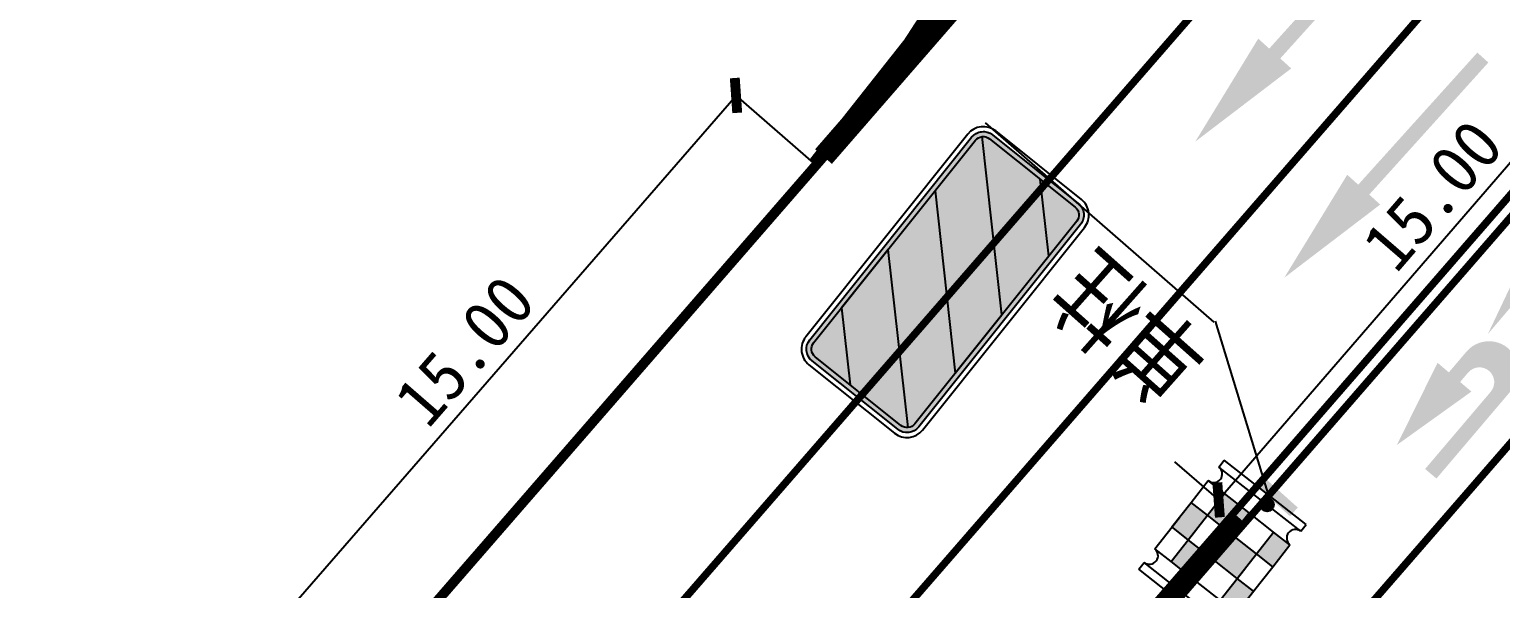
# Model space of a CAD drawing. Extents: x 529560 to 530007, y 3020699 to 3021211.
# Drawn here: x 529702.87 to 529732.65, y 3020893.09 to 3020904.41 of the extents above; entities that cross this region are included whole.
import ezdxf

# ---------------------------------------------------------------- set-up
doc = ezdxf.new("R2010")
doc.units = 0
doc.header["$LTSCALE"] = 0.5
doc.header["$PDMODE"] = 32
doc.linetypes.add('JTSS01', pattern=[6, 2, -4])
doc.linetypes.add('JTSS02', pattern=[2, 1, -1])
doc.layers.get('0').update_dxf_attribs({"linetype": 'CONTINUOUS'})
doc.layers.get('Defpoints').update_dxf_attribs({"linetype": 'CONTINUOUS'})
for name, color, linetype in [('@-交通标志', 7, 'CONTINUOUS'), ('@-设计标注', 7, 'CONTINUOUS'), ('@-道路边线', 7, 'CONTINUOUS'), ('@-隔离栏', 7, 'CONTINUOUS'), ('交通标志', 7, 'CONTINUOUS')]:
    doc.layers.add(name, color=color, linetype=linetype)
doc.layers.add('@-道路标线', color=7, linetype='CONTINUOUS', lineweight=0)
doc.styles.add('--黑体', font='simhei.ttf')
doc.styles.add('黑体', font='simhei.ttf')
doc.linetypes.add('FENCELINE1', pattern='A,6.349999999999998,-2.54,[133,ltypeshp.shx,S=2.54,R=0,X=-2.54,Y=0],-2.54,25.4', length=36.83)
doc.dimstyles.new('标志标注', dxfattribs={"dimtxt": 1, "dimasz": 0.5, "dimexe": 0, "dimexo": 0, "dimgap": 0.25, "dimtad": 1, "dimzin": 0, "dimdsep": 46, "dimtxsty": '--黑体', "dimblk": 'ARCHTICK', "dimcen": 0.09, "dimadec": 0, "dimazin": 0, "dimtfac": 1, "dimtix": 1, "dimtmove": 2, "dimatfit": 0, "dimfxl": 1, "dimtolj": 1, "dimtzin": 0, "dimarcsym": 0})

# ---------------------------------------------------------------- blocks, each defined once
blk = doc.blocks.new('_ArchTick')
at = {"color": 0, "linetype": 'ByBlock', "const_width": 0.4}
blk.add_lwpolyline([(-0.5, -0.5), (0.5, 0.5)], dxfattribs=at)
blk = doc.blocks.new('*D55')
at = {"layer": '@-设计标注', "color": 0, "linetype": 'Continuous', "lineweight": -2, "transparency": 16777216}
for p, q in [((529735.8536372276, 3020907.007020098), (529736.7444679304, 3020906.237437362)), ((529726.9384502666, 3020894.886478979), (529736.7444679304, 3020906.237437362)), ((529726.0476195638, 3020895.656061715), (529726.9384502666, 3020894.886478979))]:
    blk.add_line(p, q, dxfattribs=at)
at = {"layer": 'Defpoints', "color": 0, "linetype": 'Continuous', "transparency": 16777216}
for p in [(529735.8536372276, 3020907.007020098, 1475.285), (529736.7444679304, 3020906.237437362), (529726.0476195638, 3020895.656061715, 1475.285)]:
    blk.add_point(p, dxfattribs=at)
at = {"layer": '@-设计标注', "color": 0, "linetype": 'Continuous', "lineweight": -2, "transparency": 16777216, "xscale": 0.5, "yscale": 0.5, "zscale": 0.5}
for p, rotation in [((529736.7444679304, 3020906.237437362), 49.17648285618539), ((529726.9384502666, 3020894.886478979), 229.1764828561854)]:
    blk.add_blockref('_ArchTick', p, dxfattribs=dict(at, rotation=rotation))
at = {"layer": '@-设计标注', "color": 0, "linetype": 'Continuous', "transparency": 16777216, "insert": (529731.269662729, 3020901.055929262), "char_height": 1, "attachment_point": 5, "rotation": 49.17648285618538, "style": '--黑体'}
blk.add_mtext('\\A1;15.00', dxfattribs=at)
blk = doc.blocks.new('*D68')
at = {"layer": '@-设计标注', "color": 0, "linetype": 'Continuous', "lineweight": -2, "transparency": 16777216}
for p, q in [((529744.2044799703, 3020894.97269864), (529748.1472393628, 3020891.544797108)), ((529748.1472393628, 3020891.544797108), (529728.4637904423, 3020868.904968516)), ((529735.7445486013, 3020881.01746014), (529731.9995328519, 3020876.709957173)), ((529738.3055149026, 3020880.224882812), (529735.7445486013, 3020881.01746014)), ((529724.5210310495, 3020872.332870048), (529728.4637904423, 3020868.904968516))]:
    blk.add_line(p, q, dxfattribs=at)
at = {"layer": 'Defpoints', "color": 0, "linetype": 'Continuous', "transparency": 16777216}
for p in [(529744.2044799703, 3020894.97269864), (529724.5210310495, 3020872.332870048), (529728.4637904423, 3020868.904968516)]:
    blk.add_point(p, dxfattribs=at)
at = {"layer": '@-设计标注', "color": 0, "linetype": 'Continuous', "lineweight": -2, "transparency": 16777216, "xscale": 0.5, "yscale": 0.5, "zscale": 0.5}
for p, rotation in [((529748.1472393628, 3020891.544797108), 48.99575340867348), ((529728.4637904423, 3020868.904968516), 228.9957534086735)]:
    blk.add_blockref('_ArchTick', p, dxfattribs=dict(at, rotation=rotation))
at = {"layer": '@-设计标注', "color": 0, "linetype": 'Continuous', "transparency": 16777216, "insert": (529733.1110202709, 3020879.52535268), "char_height": 1.5, "attachment_point": 5, "rotation": 48.99575340867347, "style": '--黑体'}
blk.add_mtext('\\A1;30.00', dxfattribs=at)
blk = doc.blocks.new('*D131')
at = {"layer": '@-设计标注', "color": 0, "linetype": 'Continuous', "lineweight": -2, "transparency": 16777216}
for p, q in [((529707.3278409229, 3020891.752649347), (529717.1695653857, 3020903.07256364)), ((529718.7910677951, 3020901.662802089), (529717.1695653857, 3020903.07256364)), ((529708.9493433326, 3020890.342887796), (529707.3278409229, 3020891.752649347))]:
    blk.add_line(p, q, dxfattribs=at)
at = {"layer": 'Defpoints', "color": 0, "linetype": 'Continuous', "transparency": 16777216}
for p in [(529717.1695653857, 3020903.07256364), (529718.7910677951, 3020901.662802089), (529708.9493433326, 3020890.342887796)]:
    blk.add_point(p, dxfattribs=at)
at = {"layer": '@-设计标注', "color": 0, "linetype": 'Continuous', "lineweight": -2, "transparency": 16777216, "xscale": 0.5, "yscale": 0.5, "zscale": 0.5}
for p, rotation in [((529717.1695653857, 3020903.07256364), 48.99575339304141), ((529707.3278409229, 3020891.752649347), 228.9957533930414)]:
    blk.add_blockref('_ArchTick', p, dxfattribs=dict(at, rotation=rotation))
at = {"layer": '@-设计标注', "color": 0, "linetype": 'Continuous', "transparency": 16777216, "insert": (529711.678467771, 3020897.908378756), "char_height": 1, "attachment_point": 5, "rotation": 48.99575339304141, "style": '--黑体'}
blk.add_mtext('\\A1;15.00', dxfattribs=at)
blk = doc.blocks.new('A$C348E0356')
at = {"layer": '交通标志', "lineweight": 15}
h = blk.add_hatch(color=1, dxfattribs=at)
h.paths.add_polyline_path([(3.003229652764275, 1.581825583154568), (2.699315253586973, 2.053429645515278), (2.345612207427619, 1.825493846656171), (2.649526606546714, 1.35388978429546)])
h.paths.add_polyline_path([(1.699794109328649, 2.827652479812969), (2.00370850827312, 2.356048417277634), (2.357411554490681, 2.58398421613674), (2.053497155546209, 3.055588278657522)])
h.paths.add_polyline_path([(2.00370850827312, 2.356048417277634), (1.473153939063194, 2.014144718996249), (1.815057638159487, 1.483590148374786), (2.345612207427619, 1.825493846656171), (2.212649657740256, 2.031820624353712)])
h.paths.add_polyline_path([(2.11897203727858, 1.011986086014075), (1.815057638159487, 1.483590148374786), (1.284503068891353, 1.141686450093402), (1.588417468068655, 0.6700823877326914)])
h.paths.add_polyline_path([(1.169239540060515, 2.485748781531583), (0.6386849708505907, 2.143845083250199), (0.9425993697950616, 1.672241020714864), (1.473153939063194, 2.014144718996249)])
h.paths.add_polyline_path([(0.9425993697950616, 1.672241020714864), (0.5888963236357087, 1.444305221855755), (0.9308000227320008, 0.9137506512342952), (1.284503068891353, 1.141686450093402), (1.151540519262198, 1.348013227790942)])
at = {"layer": '交通标志', "lineweight": 25}
for p, q in [((1.768577406415715, 3.497717086982446), (6.21755607426e-05, 2.358038092701462)), ((1.863550656125879, 3.350340817545656), (0.0950354252709076, 2.210661823264671)), ((1.863550656125879, 3.350340817545656), (1.768577406415715, 3.497717086982446)), ((2.053497155546209, 3.055588278657522), (1.699794109328649, 2.827652479812969)), ((2.357411554490681, 2.58398421613674), (2.053497155546209, 3.055588278657522)), ((1.699794109328649, 2.827652479812969), (1.169239540060515, 2.485748781531583)), ((2.00370850827312, 2.356048417277634), (1.699794109328649, 2.827652479812969)), ((1.169239540060515, 2.485748781531583), (0.6386849708505907, 2.143845083250199)), ((1.473153939063194, 2.014144718996249), (1.169239540060515, 2.485748781531583)), ((2.357411554490681, 2.58398421613674), (2.00370850827312, 2.356048417277634)), ((2.699315253586973, 2.053429645515278), (2.357411554490681, 2.58398421613674)), ((0.0950354252709076, 2.210661823264671), (6.21755607426e-05, 2.358038092701462)), ((0.6386849708505907, 2.143845083250199), (0.2849819246330298, 1.91590928439109)), ((0.9425993697950616, 1.672241020714864), (0.6386849708505907, 2.143845083250199)), ((2.00370850827312, 2.356048417277634), (1.473153939063194, 2.014144718996249)), ((2.345612207427619, 1.825493846656171), (2.00370850827312, 2.356048417277634)), ((3.003229652764275, 1.581825583154568), (2.566352703957818, 2.259756423212819)), ((0.5888963236357087, 1.444305221855755), (0.2849819246330298, 1.91590928439109)), ((1.473153939063194, 2.014144718996249), (0.9425993697950616, 1.672241020714864)), ((1.815057638159487, 1.483590148374786), (1.473153939063194, 2.014144718996249)), ((2.345612207427619, 1.825493846656171), (1.815057638159487, 1.483590148374786)), ((2.649526606546714, 1.35388978429546), (2.212649657740256, 2.031820624353712)), ((2.699315253586973, 2.053429645515278), (2.345612207427619, 1.825493846656171)), ((0.9425993697950616, 1.672241020714864), (0.5888963236357087, 1.444305221855755)), ((1.284503068891353, 1.141686450093402), (0.9425993697950616, 1.672241020714864)), ((2.11897203727858, 1.011986086014075), (1.68209508853033, 1.689916926072328)), ((3.003229652764275, 1.581825583154568), (2.649526606546714, 1.35388978429546)), ((0.9308000227320008, 0.9137506512342952), (0.5888963236357087, 1.444305221855755)), ((1.588417468068655, 0.6700823877326914), (1.151540519262198, 1.348013227790942)), ((1.815057638159487, 1.483590148374786), (1.284503068891353, 1.141686450093402)), ((3.193176151951773, 1.287073044106364), (1.424660921038593, 0.1473940498253796)), ((2.649526606546714, 1.35388978429546), (2.11897203727858, 1.011986086014075)), ((3.288149401603732, 1.139696774669572), (3.193176151951773, 1.287073044106364)), ((1.234714421851094, 0.442146588873584), (0.7978374730446376, 1.120077428931835)), ((1.284503068891353, 1.141686450093402), (0.9308000227320008, 0.9137506512342952)), ((3.288149401603732, 1.139696774669572), (1.519634170748758, 1.7780388589e-05)), ((2.11897203727858, 1.011986086014075), (1.588417468068655, 0.6700823877326914)), ((1.588417468068655, 0.6700823877326914), (1.234714421851094, 0.442146588873584)), ((1.519634170748758, 1.7780388589e-05), (1.424660921038593, 0.1473940498253796))]:
    blk.add_line(p, q, dxfattribs=at)
for centre, major_axis, ratio, start_param, end_param in [((1.958523905836044, 3.202964548094313), (0.0132628393479032, 0.1748249984116091), 0.9999999976595978, 0.648165981041317, 3.789758634631108), ((0.1900086749810725, 2.06328555382788), (-0.1748249984686601, 0.0132628393522313), 0.999999997006934, 2.218962305269292, 5.360554958859085), ((3.098202902416232, 1.434449313717776), (-0.1748249984686601, 0.0132628393522313), 0.999999997006934, -0.9226303483204992, 2.218962305269292), ((1.329687671561259, 0.2947703194367932), (0.0132628393608787, 0.1748249985826468), 0.9999999959073038, 3.789758633994535, 6.931351287584327)]:
    blk.add_ellipse(centre, major_axis=major_axis, ratio=ratio, start_param=start_param, end_param=end_param, dxfattribs=at)
blk = doc.blocks.new('A$C3C0A0687')
at = {"layer": '交通标志', "linetype": 'ByBlock', "lineweight": -3}
for points in [[(0.51630682812538, 0.9557776210713198), (0.2803620946360752, 0.9608847109484486), (0.259674049098976, 0.0051084273000015), (0.4956187825882809, 1.3374228729e-06)], [(0.2649107784296911, 0.5038333508418873, 1), (-2.718347456714953e-06, 0.5038333508418873, 1)]]:
    blk.add_hatch(color=14, dxfattribs=at).paths.add_polyline_path(points)
at = {"layer": '交通标志', "color": 14}
blk.add_circle((0.1324540300411172, 0.5038333508418873), 0.1324567483885739, dxfattribs=at)
blk = doc.blocks.new('A$C59555438')
at = {"layer": '交通标志'}
h = blk.add_hatch(color=1, dxfattribs=at)
edge = h.paths.add_edge_path(flags=16)
edge.add_arc((0.3505040291111072, -0.2000641846525468), 0.2015999999999083, 105.28331680243821, 195.2833168024382, ccw=False)
edge.add_line((0.2973638451967417, -0.0055939276630852), (5.360870505988714, 1.378040152772654))
edge.add_arc((5.414010689903078, 1.183569895783192), 0.2015999999999011, 15.283316802438208, 105.28331680244241, ccw=False)
edge.add_line((5.608480946892087, 1.236710079697104), (6.193512939698848, -0.9042558261298836))
edge.add_arc((5.999042682709839, -0.957396010043567), 0.2015999999998938, -74.71668319756589, 15.283316802438208, ccw=False)
edge.add_line((6.052182866622387, -1.151866267033027), (0.9886762058304157, -2.535500347468768))
edge.add_arc((0.9355360219160502, -2.34103009047908), 0.2015999999999011, 195.2833168024382, 285.2833168024382, ccw=False)
edge.add_line((0.7410657649270433, -2.394170274392763), (0.1560337721202814, -0.2532043685657754))
edge = h.paths.add_edge_path()
edge.add_arc((0.3503419572534767, -0.1999667472398414), 0.302399999999848, 105.28331680243821, 195.2833168024382, ccw=False)
edge.add_line((0.2706316813819285, 0.0917386382445784), (5.334390413281653, 1.475441598648558))
edge.add_arc((5.414100689153202, 1.18373621316391), 0.302399999999848, 15.283316802436786, 105.28331680243821, ccw=False)
edge.add_line((5.705806074638529, 1.263446489034095), (6.290910140045524, -0.8777831715638058))
edge.add_arc((5.999204754560196, -0.9574934474339896), 0.302399999999848, -74.71668319756168, 15.283316802438208, ccw=False)
edge.add_line((6.078915030429924, -1.249198832918409), (1.015156298530199, -2.632901793322389))
edge.add_arc((0.9354460226604712, -2.341196407837741), 0.3023999999998553, 195.2833168024382, 285.2833168024382, ccw=False)
edge.add_line((0.6437406371751422, -2.420906683708153), (0.05863657176814741, -0.2796770231102528))
for points in [[(2.254681827422053, -2.189556589226748), (3.715157706097762, -1.790472647057248), (5.513923373892131, 1.358669911795209, 0.19887857131623), (5.360870506072387, 1.378040152808353), (4.094864884389901, 1.032096394553322)], [(0.395556210096374, -1.12975365046673), (0.7410657650124698, -2.394170274357506, 0.1989461638767202), (0.8356233380946128, -2.516130106418776), (2.634389005716447, 0.6330124523843619), (1.17391312721698, 0.2339285102629444)], [(5.175633584771319, -1.391388704888338), (6.052182866708277, -1.151866266997448, 0.414213562373089), (6.193512939784235, -0.9042558260944772), (5.953990501893699, -0.02770654415874374)]]:
    blk.add_hatch(color=1, dxfattribs=at).paths.add_polyline_path(points)
at = {"layer": '交通标志', "true_color": 0xffffff}
for points in [[(5.953990501893699, -0.02770654415874363), (5.60848094697774, 1.236710079731532, 0.1989461638809752), (5.513923373892131, 1.358669911795211), (3.715157706097765, -1.790472647057248), (5.17563358477132, -1.391388704888338)], [(4.094864884389901, 1.032096394553322), (2.634389005716448, 0.6330124523843624), (0.8356233380946132, -2.516130106418776, 0.1988785713200205), (0.9886762059159082, -2.535500347433525), (2.254681827422053, -2.189556589226748)], [(1.17391312721698, 0.2339285102629443), (0.2973638452820637, -0.005593927627434048, 0.4142135623730747), (0.1560337722058186, -0.2532043685309235), (0.395556210096374, -1.12975365046673)]]:
    blk.add_hatch(color=7, dxfattribs=at).paths.add_polyline_path(points)
at = {"layer": '交通标志', "color": 1}
for points in [[(0.5464096677369527, -2.447644689311118, 0.414213562373091), (1.041630549543697, -2.730304835463357), (6.10565303610565, -1.346529802489839, 0.414213562373091), (6.388313182256754, -0.8513089206835502), (5.803137044251343, 1.290184494685945, 0.414213562373091), (5.307916162444597, 1.572844640838184), (0.2438936758826458, 0.1890696078644396, 0.414213562373091), (-0.038766470268456, -0.3061512739420777), (0.5464096677369527, -2.447644689311118)], [(0.0586365718536399, -0.2796770230750099, -0.4142135623730951), (0.270631681467421, 0.09173863827959401), (5.334390413368963, 1.475441598683801, -0.414213562373091), (5.705806074722204, 1.263446489069564), (6.290910140131018, -0.87778317152879, -0.414213562373091), (6.078915030515418, -1.249198832883166), (1.015156298615693, -2.632901793286919, -0.414213562373091), (0.6437406372606347, -2.420906683673138), (0.0586365718536399, -0.2796770230750099)], [(0.1560337722057739, -0.2532043685307599, -0.4142135623730847), (0.2973638452822342, -0.0055939276273875), (5.360870506072387, 1.378040152808353, -0.4142135623731015), (5.608480946977579, 1.236710079732119), (6.193512939784341, -0.904255826094868, -0.4142135623731015), (6.052182866707878, -1.151866266997557), (0.9886762059159082, -2.535500347433525, -0.4142135623731015), (0.7410657650125358, -2.394170274357747), (0.1560337722057739, -0.2532043685307599)]]:
    blk.add_lwpolyline(points, format="xyb", dxfattribs=at)
for points in [[(5.513923373891883, 1.358669911794777), (3.71515770609767, -1.790472647057413)], [(2.254681827422245, -2.189556589226413), (4.094864884389608, 1.032096394552809)], [(2.634389005716001, 0.6330124523835821), (0.8356233380945923, -2.516130106418812)], [(1.173913127217019, 0.2339285102630129), (0.3955562100964016, -1.129753650466682)], [(5.175633584771276, -1.391388704888413), (5.953990501893713, -0.0277065441587183)]]:
    blk.add_lwpolyline(points, dxfattribs=at)
at = {"layer": '交通标志', "color": 7}
for points in [[(4.094864884389608, 1.032096394552809), (2.634389005716001, 0.6330124523835821)], [(3.71515770609767, -1.790472647057413), (5.175633584771276, -1.391388704888413)]]:
    blk.add_lwpolyline(points, dxfattribs=at)
at = {"layer": '交通标志', "color": 1, "lineweight": 0}
for centre, radius, start, end in [((0.3503419573371502, -0.1999667472043711), 0.302399999999848, 105.2833168024516, 195.2833168019546), ((5.999204754645687, -0.9574934473989742), 0.3023999999998538, 285.2833168024517, 15.28331680195462), ((0.935446022745964, -2.341196407802725), 0.3023999999998538, 195.2833168019546, 285.2833168024517)]:
    blk.add_arc(centre, radius, start, end, dxfattribs=at)
blk = doc.blocks.new('A$C00990124')
at = {"layer": '@-交通标志'}
blk.add_line((4.03863356891088, 8.375682107638568), (7.842989163240419, 9.514135432895273), dxfattribs=at)
at = {"layer": '@-交通标志', "color": 0, "lineweight": -3}
blk.add_line((4.058251671376638, 8.35589451668784), (-1.7789425328e-06, 3.746898548211901), dxfattribs=at)
at = {"layer": '@-交通标志', "lineweight": 0, "ltscale": 0.5, "rotation": 18.7745132221656}
blk.add_blockref('A$C348E0356', (7.610208364087156, 6.313692850992083), dxfattribs=at)
at = {"layer": '@-交通标志', "rotation": 139.089048828602}
blk.add_blockref('A$C3C0A0687', (8.190717954887077, 9.704387176316233), dxfattribs=at)
at = {"layer": '@-交通标志', "color": 0, "lineweight": -3, "rotation": 305.8141268137496}
blk.add_blockref('A$C59555438', (1.830900762579403, 5.826271494384855), dxfattribs=at)
at = {"layer": '@-交通标志', "color": 0, "lineweight": -3, "style": '黑体', "width": 0.8}
blk.add_text('单柱', height=1.5, rotation=228.1137237925515, dxfattribs=at).set_placement((4.715823206817731, 8.34912640415132))

msp = doc.modelspace()

# ---------------------------------------------------------------- hatches: boundary and pattern name
at = {"layer": '@-道路标线', "linetype": 'Continuous'}
for points in [[(529730.4860720458, 3020906.59367804), (529730.3746896778, 3020906.694146779), (529727.9634400767, 3020904.020969785), (529727.7406753172, 3020904.221907246), (529726.4673227001, 3020902.138383035), (529728.408969574, 3020903.619094844), (529728.186204819, 3020903.82003231), (529730.597454419, 3020906.493209307)], [(529732.2872239639, 3020903.838893511), (529732.1758415955, 3020903.939362249), (529729.7645919947, 3020901.266185256), (529729.5418272353, 3020901.467122716), (529728.2684746179, 3020899.383598506), (529730.210121492, 3020900.864310317), (529729.9873567371, 3020901.065247782), (529732.3986063374, 3020903.738424778)], [(529731.2336093097, 3020895.415737083), (529731.3479170514, 3020895.318609643), (529733.8732302892, 3020898.290611143), (529733.747241291, 3020899.841135817), (529734.3947575092, 3020900.603187488), (529733.0539109046, 3020899.642911319), (529732.3874572422, 3020898.240827318), (529732.9702218245, 3020898.926673808), (529733.0618502054, 3020897.799019518), (529732.9774239582, 3020897.699659593, 0.577350269189626), (529731.9551181564, 3020897.886450525), (529731.5989842408, 3020897.467322109), (529731.3703687328, 3020897.661576972), (529730.547762801, 3020895.998501674), (529732.0562152382, 3020897.078812374), (529731.8275997367, 3020897.273067238), (529731.9894787904, 3020897.463580155, -1), (529732.446709797, 3020897.07507043), (529731.1193015408, 3020895.512864496)]]:
    msp.add_hatch(color=7, dxfattribs=at).paths.add_polyline_path(points)

# ---------------------------------------------------------------- linework, layer by layer
at = {"layer": '@-道路标线', "color": 7, "linetype": 'Continuous', "const_width": 0.1999999999999999, "flags": 128}
msp.add_lwpolyline([(529718.7337994925, 3020901.712592116, 0.3118200414627375), (529722.9267907987, 3020939.375372671)], format="xyb", dxfattribs=at)
at = {"layer": '@-道路标线', "color": 7, "linetype": 'JTSS02', "ltscale": 3, "const_width": 0.4499999999999999, "elevation": 1475.285, "flags": 128}
msp.add_lwpolyline([(529718.9407143547, 3020901.834925), (529732.2652226088, 3020917.160724057)], dxfattribs=at)
at = {"layer": '@-道路标线', "color": 7, "linetype": 'JTSS01', "ltscale": 2, "const_width": 0.1499999999999999, "elevation": 1475.285, "flags": 128}
for points in [[(529627.3136506364, 3020790.730360674), (529733.0186121793, 3020912.311808114)], [(529629.8902549307, 3020788.359530205), (529734.9941174404, 3020909.249595809)]]:
    msp.add_lwpolyline(points, dxfattribs=at)
at = {"layer": '@-道路标线', "color": 30, "linetype": 'Continuous', "ltscale": 0.08, "const_width": 0.1499999999999999, "elevation": 1475.285, "flags": 128}
for points in [[(529701.9141628569, 3020865.48569521), (529737.110730234, 3020905.968654032)], [(529727.4683831397, 3020894.420825891), (529722.5280312432, 3020888.738451805)]]:
    msp.add_lwpolyline(points, dxfattribs=at)
at = {"layer": '@-道路标线', "color": 30, "linetype": 'JTSS02', "ltscale": 4.5, "const_width": 0.1499999999999999, "elevation": 1475.285, "flags": 128}
msp.add_lwpolyline([(529737.2800592564, 3020905.706178693), (529727.46838314, 3020894.420825892)], dxfattribs=at)
at = {"layer": '@-道路标线', "color": 7, "linetype": 'Continuous', "elevation": 1475.285, "flags": 128}
for points, const_width in [([(529738.97334948, 3020903.081425288), (529717.526843284, 3020878.413734886)], 0.1499999999999999), ([(529624.553003178, 3020793.270536176), (529718.9407143547, 3020901.834925)], 0.1999999999999999)]:
    msp.add_lwpolyline(points, dxfattribs=dict(at, const_width=const_width))
at = {"layer": '@-隔离栏', "color": 4, "linetype": 'FENCELINE1', "ltscale": 0.1, "const_width": 0.2999999999999997, "elevation": 1475.285, "flags": 128}
msp.add_lwpolyline([(529691.4121780874, 3020853.177733536), (529727.3567002971, 3020894.52098718)], dxfattribs=at)

# ---------------------------------------------------------------- block references
at = {"layer": '@-道路边线', "color": 7, "ltscale": 0.5, "rotation": 270.2741679745318}
msp.add_blockref('A$C00990124', (529718.4746802372, 3020902.500117933, 1475.285), dxfattribs=at)

# ---------------------------------------------------------------- dimensions: what is measured, and where the dimension line sits
at = {"layer": '@-设计标注', "linetype": 'Continuous'}
for p1, p2, distance, picture, middle in [((529726.0476195636, 3020895.656061715, 1475.285), (529735.8536372276, 3020907.007020099, 1475.285), -1.17721575362725, '*D55', (529731.269662729, 3020901.055929262)), ((529708.9493433326, 3020890.342887796), (529718.7910677951, 3020901.662802089), 2.1486502028224255, '*D131', (529711.678467771, 3020897.908378756))]:
    dim = msp.add_aligned_dim(p1=p1, p2=p2, distance=distance, dimstyle='标志标注', override={"dimtmove": 1}, dxfattribs=at)
    dim.commit()
    dim.dimension.update_dxf_attribs({"geometry": picture, "text_midpoint": middle})
dim = msp.add_linear_dim(base=(529728.4637904423, 3020868.904968516), p1=(529744.20447997, 3020894.97269864), p2=(529724.5210310497, 3020872.332870049), angle=228.99575340867347, dimstyle='标志标注', override={"dimtxt": 1.5, "dimtmove": 1}, dxfattribs=at)
dim.commit()
dim.dimension.update_dxf_attribs({"geometry": '*D68', "text_midpoint": (529735.5805198601, 3020880.828794902), "dimtype": 161})

doc.saveas('drawing.dxf')
